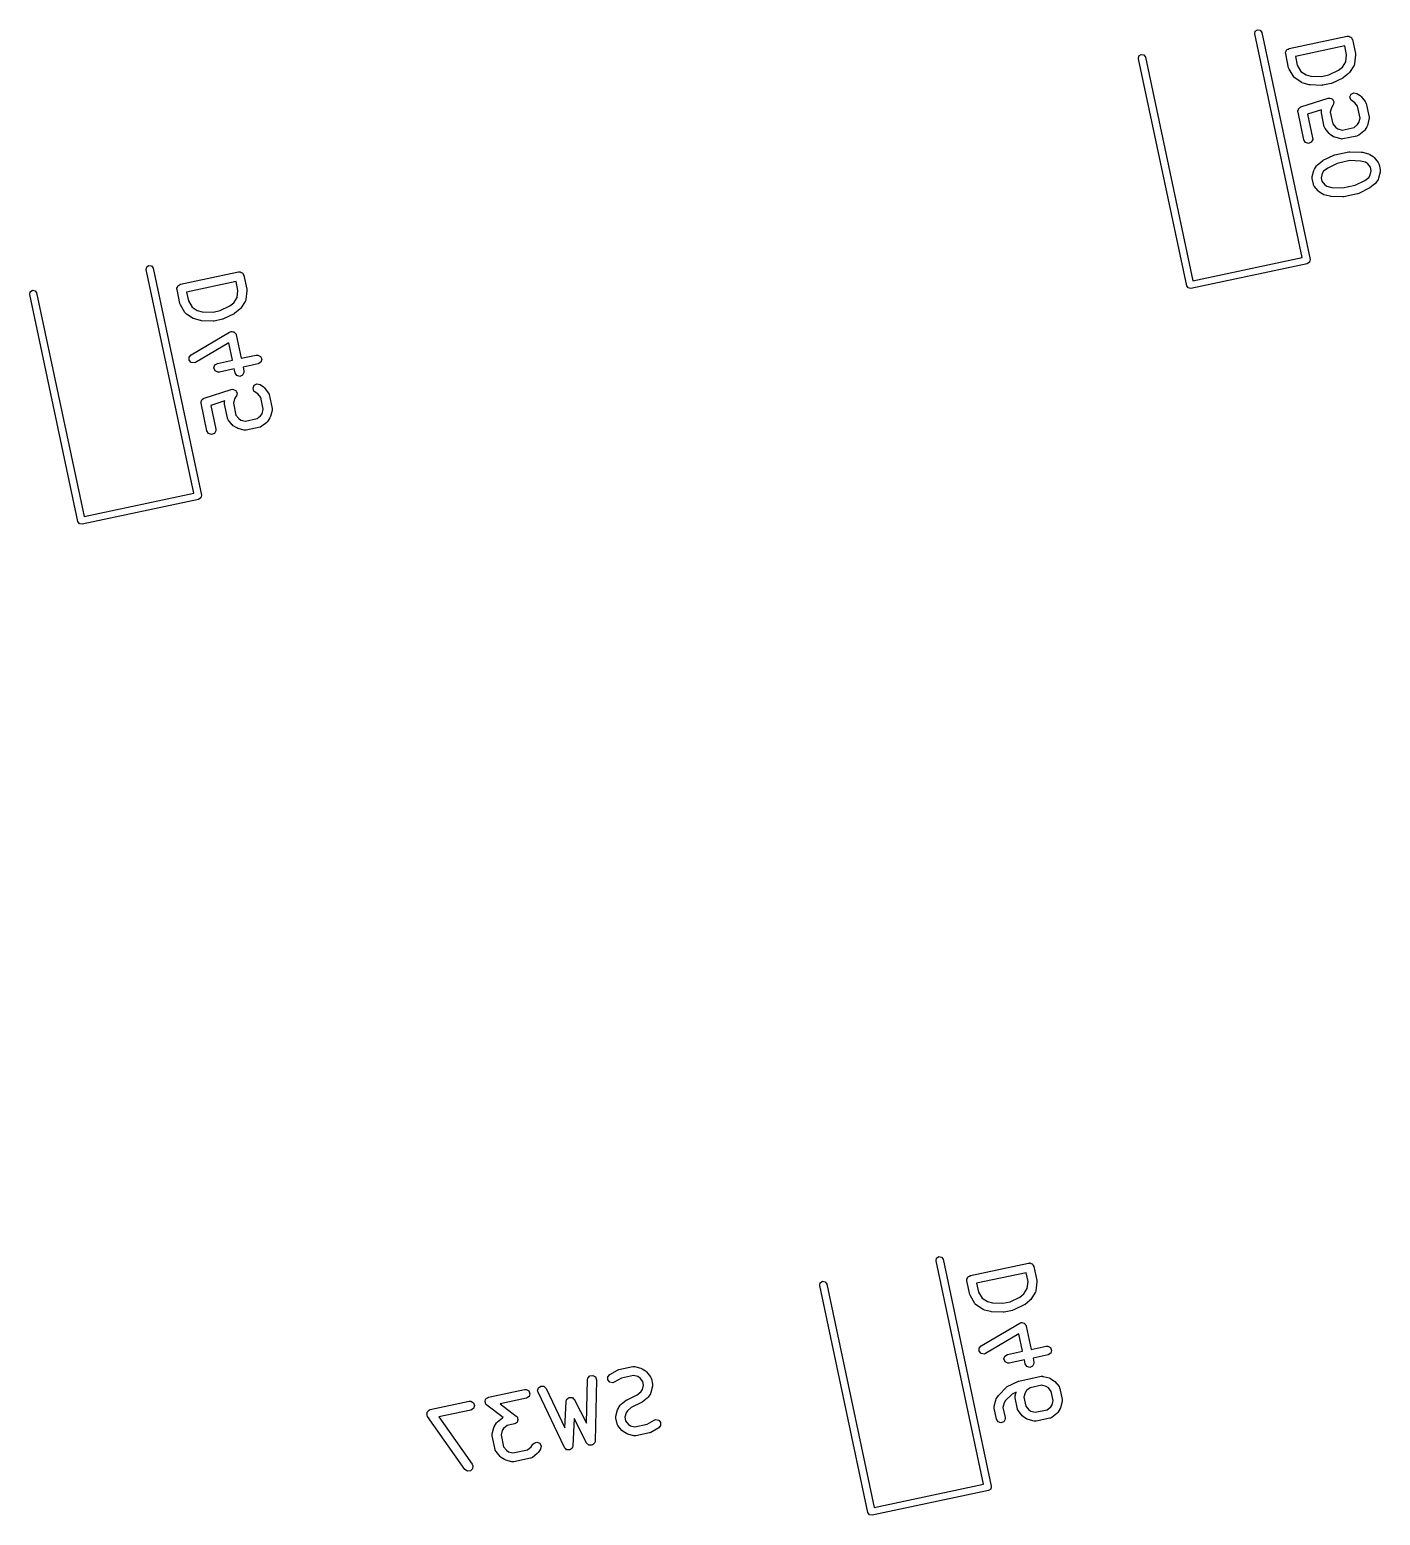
# Model space of a CAD drawing. Extents: x 0.6 to 14.8, y -4.9 to -0.7.
# Drawn here: x 10.201 to 11.095, y -4.541 to -3.558 of the extents above; entities that cross this region are included whole.
import ezdxf

# ---------------------------------------------------------------- set-up
doc = ezdxf.new("R2010")
doc.units = 0
doc.header["$MEASUREMENT"] = 0
doc.layers.add('BLACK', color=7, linetype='CONTINUOUS')

msp = doc.modelspace()

# ---------------------------------------------------------------- linework, layer by layer
at = {"layer": 'BLACK', "linetype": 'CONTINUOUS'}
for p, q in [((11.0122, -3.56115), (11.0125, -3.55937)), ((11.0436, -3.70903), (11.0122, -3.56115)), ((11.0125, -3.55937), (11.014, -3.55835)), ((11.014, -3.55835), (11.0158, -3.55868)), ((11.0158, -3.55868), (11.0168, -3.56017)), ((11.0168, -3.56017), (11.0487, -3.71035)), ((11.0348, -3.57084), (11.0733, -3.56266)), ((11.0733, -3.56266), (11.0737, -3.56265)), ((11.0737, -3.56265), (11.0739, -3.5626)), ((11.0739, -3.5626), (11.074, -3.56264)), ((11.074, -3.56264), (11.0744, -3.56262)), ((11.0744, -3.56262), (11.0751, -3.56298)), ((11.0751, -3.56298), (11.0758, -3.56322)), ((11.0758, -3.56322), (11.0759, -3.56345)), ((11.0759, -3.56345), (11.0762, -3.56357)), ((11.0762, -3.56357), (11.0764, -3.56428)), ((11.0764, -3.56428), (11.0769, -3.56493)), ((11.0769, -3.56493), (11.0788, -3.5741)), ((10.9351, -3.57752), (10.9355, -3.57574)), ((10.9355, -3.57574), (10.937, -3.57472)), ((10.937, -3.57472), (10.9387, -3.57505)), ((10.9387, -3.57505), (10.9398, -3.57654)), ((10.9398, -3.57654), (10.9712, -3.72441)), ((11.0325, -3.57332), (11.0329, -3.57265)), ((11.0325, -3.57371), (11.0325, -3.57332)), ((11.0325, -3.57384), (11.0325, -3.57371)), ((11.0326, -3.57396), (11.0325, -3.57384)), ((11.0326, -3.57435), (11.0326, -3.57396)), ((11.0345, -3.58352), (11.0326, -3.57435)), ((11.0329, -3.57265), (11.0331, -3.57192)), ((11.0331, -3.57192), (11.0334, -3.57177)), ((11.0334, -3.57177), (11.0335, -3.57154)), ((11.0335, -3.57154), (11.0342, -3.57125)), ((11.0342, -3.57125), (11.0348, -3.57084)), ((11.0717, -3.56905), (11.039, -3.57601)), ((11.039, -3.57601), (11.0402, -3.58182)), ((11.0729, -3.57486), (11.0717, -3.56905)), ((11.0724, -3.57958), (11.0729, -3.57486)), ((11.0788, -3.57505), (11.0782, -3.58094)), ((11.0788, -3.5741), (11.0788, -3.57498)), ((11.0788, -3.57498), (11.0788, -3.57505)), ((10.9671, -3.72771), (10.9351, -3.57752)), ((11.0345, -3.58357), (11.0345, -3.58352)), ((11.0349, -3.5844), (11.0345, -3.58357)), ((11.0379, -3.58951), (11.0349, -3.5844)), ((11.0402, -3.58182), (11.0426, -3.58592)), ((11.0426, -3.58592), (11.0461, -3.58816)), ((11.0612, -3.58825), (11.0675, -3.58516)), ((11.0675, -3.58516), (11.0701, -3.58305)), ((11.0701, -3.58305), (11.0724, -3.57958)), ((11.0748, -3.58666), (11.0742, -3.58731)), ((11.0777, -3.58222), (11.0748, -3.58666)), ((11.0778, -3.58204), (11.0777, -3.58222)), ((11.0779, -3.58192), (11.0778, -3.58204)), ((11.0782, -3.58094), (11.0779, -3.58192)), ((11.038, -3.58962), (11.0379, -3.58951)), ((11.038, -3.58979), (11.038, -3.58962)), ((11.0388, -3.59049), (11.038, -3.58979)), ((11.0432, -3.59338), (11.0388, -3.59049)), ((11.0433, -3.59339), (11.0432, -3.59338)), ((11.0441, -3.59376), (11.0433, -3.59339)), ((11.0482, -3.59481), (11.0441, -3.59376)), ((11.0461, -3.58816), (11.0493, -3.58902)), ((11.0483, -3.5948), (11.0482, -3.59481)), ((11.0488, -3.59491), (11.0483, -3.5948)), ((11.0565, -3.59518), (11.0488, -3.59491)), ((11.0493, -3.58902), (11.0564, -3.58927)), ((11.0564, -3.58927), (11.0612, -3.58825)), ((11.0567, -3.59514), (11.0565, -3.59518)), ((11.0572, -3.59512), (11.0567, -3.59514)), ((11.0628, -3.59395), (11.0572, -3.59512)), ((11.0629, -3.59388), (11.0628, -3.59395)), ((11.0634, -3.59371), (11.0629, -3.59388)), ((11.0704, -3.59032), (11.0634, -3.59371)), ((11.0705, -3.59022), (11.0704, -3.59032)), ((11.0709, -3.58998), (11.0705, -3.59022)), ((11.0742, -3.58736), (11.0709, -3.58998)), ((11.0742, -3.58731), (11.0742, -3.58736)), ((11.0427, -3.60943), (11.0607, -3.6037)), ((11.0607, -3.6037), (11.0617, -3.60356)), ((11.0617, -3.60356), (11.0617, -3.60357)), ((11.0617, -3.60357), (11.0617, -3.60356)), ((11.0617, -3.60356), (11.0627, -3.60395)), ((11.0627, -3.60395), (11.0636, -3.60433)), ((11.0636, -3.60433), (11.0636, -3.60434)), ((11.0636, -3.60434), (11.0636, -3.60435)), ((11.0636, -3.60435), (11.0641, -3.60524)), ((11.0641, -3.60524), (11.0645, -3.60612)), ((11.0645, -3.60615), (11.0643, -3.60712)), ((11.0645, -3.60612), (11.0645, -3.60613)), ((11.0645, -3.60613), (11.0645, -3.60615)), ((11.0751, -3.60285), (11.0759, -3.60099)), ((11.0757, -3.60478), (11.0751, -3.60285)), ((11.0765, -3.60548), (11.0757, -3.60478)), ((11.0759, -3.60099), (11.0777, -3.60007)), ((11.0783, -3.60666), (11.0765, -3.60548)), ((11.0777, -3.60007), (11.0797, -3.60053)), ((11.0802, -3.60902), (11.0783, -3.60666)), ((11.0797, -3.60053), (11.0819, -3.60197)), ((11.0819, -3.60197), (11.0826, -3.60257)), ((11.0826, -3.60257), (11.0826, -3.60261)), ((11.0826, -3.60261), (11.0852, -3.60588)), ((11.0852, -3.60588), (11.0857, -3.60678)), ((11.0407, -3.61183), (11.041, -3.61128)), ((11.0407, -3.61252), (11.0407, -3.61183)), ((11.0407, -3.61264), (11.0407, -3.61252)), ((11.0407, -3.6127), (11.0407, -3.61264)), ((11.0408, -3.61286), (11.0407, -3.6127)), ((11.0446, -3.63119), (11.0408, -3.61286)), ((11.041, -3.61128), (11.0411, -3.61067)), ((11.0411, -3.61067), (11.0415, -3.61041)), ((11.0415, -3.61041), (11.0417, -3.61005)), ((11.0417, -3.61005), (11.0422, -3.60981)), ((11.0422, -3.60981), (11.0427, -3.60943)), ((11.0564, -3.61126), (11.0471, -3.61424)), ((11.0471, -3.61424), (11.0504, -3.62997)), ((11.0562, -3.61205), (11.0564, -3.61126)), ((11.0562, -3.61223), (11.0562, -3.61205)), ((11.0562, -3.61238), (11.0562, -3.61223)), ((11.0562, -3.61341), (11.0562, -3.61238)), ((11.0581, -3.62258), (11.0562, -3.61341)), ((11.0629, -3.60994), (11.0621, -3.61286)), ((11.0621, -3.61286), (11.0638, -3.62067)), ((11.0641, -3.60812), (11.0629, -3.60994)), ((11.0643, -3.60712), (11.0641, -3.60809)), ((11.0641, -3.60809), (11.0641, -3.6081)), ((11.0641, -3.6081), (11.0641, -3.60812)), ((11.0818, -3.61683), (11.0802, -3.60902)), ((11.0857, -3.60678), (11.0857, -3.60696)), ((11.0857, -3.60696), (11.0858, -3.60711)), ((11.0858, -3.60711), (11.0878, -3.61628)), ((11.0878, -3.61628), (11.0878, -3.6173)), ((11.0582, -3.62272), (11.0581, -3.62258)), ((11.0582, -3.6229), (11.0582, -3.62272)), ((11.0587, -3.6238), (11.0582, -3.6229)), ((11.0613, -3.62708), (11.0587, -3.6238)), ((11.0638, -3.62067), (11.0657, -3.62302)), ((11.0657, -3.62302), (11.0671, -3.62395)), ((11.0671, -3.62395), (11.07, -3.6247)), ((11.07, -3.6247), (11.0778, -3.62305)), ((11.0778, -3.62305), (11.0802, -3.62116)), ((11.0802, -3.62116), (11.0811, -3.61975)), ((11.0842, -3.62548), (11.0809, -3.6281)), ((11.0811, -3.61975), (11.0818, -3.61683)), ((11.0843, -3.62543), (11.0842, -3.62548)), ((11.0849, -3.62478), (11.0843, -3.62543)), ((11.0863, -3.62256), (11.0849, -3.62478)), ((11.0867, -3.62169), (11.0863, -3.6225)), ((11.0863, -3.6225), (11.0863, -3.62256)), ((11.0877, -3.61764), (11.0867, -3.62169)), ((11.0878, -3.6173), (11.0877, -3.61746)), ((11.0877, -3.61746), (11.0877, -3.61764)), ((11.0457, -3.63291), (11.0446, -3.63119)), ((11.0476, -3.63353), (11.0457, -3.63291)), ((11.0495, -3.63278), (11.0476, -3.63353)), ((11.0505, -3.63099), (11.0495, -3.63278)), ((11.0504, -3.62997), (11.0505, -3.63099)), ((11.0614, -3.62711), (11.0613, -3.62708)), ((11.062, -3.62772), (11.0614, -3.62711)), ((11.0643, -3.62916), (11.062, -3.62772)), ((11.0643, -3.62917), (11.0643, -3.62916)), ((11.0651, -3.62954), (11.0643, -3.62917)), ((11.0692, -3.6306), (11.0651, -3.62954)), ((11.0694, -3.63058), (11.0692, -3.6306)), ((11.0695, -3.63066), (11.0694, -3.63058)), ((11.0705, -3.63063), (11.0695, -3.63066)), ((11.0797, -3.62868), (11.0705, -3.63063)), ((11.0799, -3.62858), (11.0797, -3.62868)), ((11.08, -3.62859), (11.0799, -3.62858)), ((11.0809, -3.6281), (11.08, -3.62859)), ((11.0537, -3.64766), (11.0569, -3.64505)), ((11.0569, -3.64505), (11.0574, -3.64481)), ((11.0574, -3.64481), (11.0575, -3.64471)), ((11.0575, -3.64471), (11.0644, -3.64131)), ((11.0644, -3.64131), (11.065, -3.64115)), ((11.065, -3.64115), (11.0651, -3.64108)), ((11.0651, -3.64108), (11.0743, -3.63913)), ((11.0751, -3.64498), (11.0667, -3.64678)), ((11.0743, -3.63913), (11.0749, -3.63911)), ((11.0749, -3.63911), (11.075, -3.63907)), ((11.075, -3.63907), (11.0827, -3.63934)), ((11.0822, -3.64523), (11.0751, -3.64498)), ((11.0855, -3.64608), (11.0822, -3.64523)), ((11.0827, -3.63934), (11.0832, -3.63945)), ((11.0832, -3.63945), (11.0834, -3.63943)), ((11.0834, -3.63943), (11.0874, -3.64049)), ((11.0874, -3.64049), (11.0882, -3.64086)), ((11.0882, -3.64086), (11.0883, -3.64087)), ((11.0883, -3.64087), (11.0905, -3.64231)), ((11.0905, -3.64231), (11.0911, -3.64292)), ((11.0911, -3.64292), (11.0912, -3.64295)), ((11.0912, -3.64295), (11.0938, -3.64623)), ((11.0501, -3.65551), (11.0512, -3.65145)), ((11.0502, -3.65569), (11.0501, -3.65551)), ((11.0501, -3.65584), (11.0502, -3.65569)), ((11.0512, -3.65145), (11.0516, -3.65065)), ((11.0516, -3.65059), (11.053, -3.64836)), ((11.0516, -3.65065), (11.0516, -3.65059)), ((11.053, -3.64836), (11.0536, -3.64772)), ((11.0536, -3.64772), (11.0537, -3.64766)), ((11.0568, -3.6534), (11.056, -3.65632)), ((11.0577, -3.65198), (11.0568, -3.6534)), ((11.0604, -3.64987), (11.0577, -3.65198)), ((11.0667, -3.64678), (11.0604, -3.64987)), ((11.0869, -3.64701), (11.0855, -3.64608)), ((11.0888, -3.64936), (11.0869, -3.64701)), ((11.0876, -3.65601), (11.0885, -3.65459)), ((11.0885, -3.65459), (11.0892, -3.65167)), ((11.0892, -3.65167), (11.0888, -3.64936)), ((11.0938, -3.64623), (11.0943, -3.64713)), ((11.0951, -3.65248), (11.0941, -3.65654)), ((11.0943, -3.64713), (11.0943, -3.6473)), ((11.0943, -3.6473), (11.0944, -3.64745)), ((11.0944, -3.64745), (11.0952, -3.65112)), ((11.0952, -3.65215), (11.0951, -3.6523)), ((11.0951, -3.6523), (11.0951, -3.65248)), ((11.0952, -3.65112), (11.0952, -3.65215)), ((11.0501, -3.65687), (11.0501, -3.65584)), ((11.0509, -3.66054), (11.0501, -3.65687)), ((11.051, -3.66069), (11.0509, -3.66054)), ((11.051, -3.66086), (11.051, -3.66069)), ((11.0515, -3.66176), (11.051, -3.66086)), ((11.0541, -3.66504), (11.0515, -3.66176)), ((11.0541, -3.66507), (11.0541, -3.66504)), ((11.0548, -3.66568), (11.0541, -3.66507)), ((11.056, -3.65632), (11.0565, -3.65863)), ((11.0565, -3.65863), (11.0584, -3.66098)), ((11.0584, -3.66098), (11.0598, -3.66191)), ((11.0598, -3.66191), (11.0631, -3.66276)), ((11.0631, -3.66276), (11.0701, -3.66301)), ((11.0701, -3.66301), (11.0786, -3.66121)), ((11.0786, -3.66121), (11.0849, -3.65812)), ((11.0878, -3.66328), (11.0809, -3.66668)), ((11.0849, -3.65812), (11.0876, -3.65601)), ((11.0879, -3.66318), (11.0878, -3.66328)), ((11.0883, -3.66294), (11.0879, -3.66318)), ((11.0916, -3.66033), (11.0883, -3.66294)), ((11.0917, -3.66027), (11.0916, -3.66033)), ((11.0923, -3.65963), (11.0917, -3.66027)), ((11.0937, -3.6574), (11.0923, -3.65963)), ((11.0941, -3.65654), (11.0937, -3.65734)), ((11.0937, -3.65734), (11.0937, -3.6574)), ((11.057, -3.66712), (11.0548, -3.66568)), ((11.0571, -3.66713), (11.057, -3.66712)), ((11.0579, -3.6675), (11.0571, -3.66713)), ((11.0619, -3.66856), (11.0579, -3.6675)), ((11.0621, -3.66854), (11.0619, -3.66856)), ((11.0626, -3.66865), (11.0621, -3.66854)), ((11.0703, -3.66892), (11.0626, -3.66865)), ((11.0704, -3.66888), (11.0703, -3.66892)), ((11.071, -3.66886), (11.0704, -3.66888)), ((11.0802, -3.66691), (11.071, -3.66886)), ((11.0803, -3.66684), (11.0802, -3.66691)), ((11.0809, -3.66668), (11.0803, -3.66684)), ((10.2789, -3.7153), (10.2804, -3.71428)), ((10.2804, -3.71428), (10.2821, -3.71461)), ((10.2821, -3.71461), (10.2832, -3.7161)), ((11.0469, -3.71316), (10.9699, -3.72953)), ((10.9712, -3.72441), (11.0436, -3.70903)), ((11.0484, -3.71213), (11.0469, -3.71316)), ((11.0487, -3.71035), (11.0484, -3.71213)), ((10.2785, -3.71708), (10.2789, -3.7153)), ((10.31, -3.86496), (10.2785, -3.71708)), ((10.2832, -3.7161), (10.3151, -3.86629)), ((10.3012, -3.72678), (10.3397, -3.71859)), ((10.3397, -3.71859), (10.3401, -3.71858)), ((10.3401, -3.71858), (10.3402, -3.71853)), ((10.3402, -3.71853), (10.3404, -3.71857)), ((10.3404, -3.71857), (10.3408, -3.71856)), ((10.3408, -3.71856), (10.3414, -3.71892)), ((10.3414, -3.71892), (10.3422, -3.71915)), ((10.3422, -3.71915), (10.3423, -3.71938)), ((10.3423, -3.71938), (10.3425, -3.71951)), ((10.3425, -3.71951), (10.3428, -3.72022)), ((10.3428, -3.72022), (10.3432, -3.72087)), ((10.3432, -3.72087), (10.3452, -3.73004)), ((10.2015, -3.73345), (10.2019, -3.73168)), ((10.2334, -3.88364), (10.2015, -3.73345)), ((10.2019, -3.73168), (10.2033, -3.73065)), ((10.2033, -3.73065), (10.2051, -3.73098)), ((10.2051, -3.73098), (10.2061, -3.73247)), ((10.2061, -3.73247), (10.2376, -3.88035)), ((10.2989, -3.72926), (10.2993, -3.72858)), ((10.2989, -3.72965), (10.2989, -3.72926)), ((10.2989, -3.72977), (10.2989, -3.72965)), ((10.2989, -3.72989), (10.2989, -3.72977)), ((10.299, -3.73028), (10.2989, -3.72989)), ((10.3009, -3.73945), (10.299, -3.73028)), ((10.2993, -3.72858), (10.2995, -3.72785)), ((10.2995, -3.72785), (10.2997, -3.72771)), ((10.2997, -3.72771), (10.2999, -3.72747)), ((10.2999, -3.72747), (10.3006, -3.72719)), ((10.3006, -3.72719), (10.3012, -3.72678)), ((10.3381, -3.72498), (10.3053, -3.73194)), ((10.3053, -3.73194), (10.3066, -3.73775)), ((10.3393, -3.7308), (10.3381, -3.72498)), ((10.3388, -3.73552), (10.3393, -3.7308)), ((10.3452, -3.73098), (10.3446, -3.73687)), ((10.3452, -3.73004), (10.3452, -3.73092)), ((10.3452, -3.73092), (10.3452, -3.73098)), ((10.9681, -3.7292), (10.9671, -3.72771)), ((10.9671, -3.72771), (10.9671, -3.72771)), ((10.9699, -3.72953), (10.9681, -3.7292)), ((10.3009, -3.7395), (10.3009, -3.73945)), ((10.3012, -3.74033), (10.3009, -3.7395)), ((10.3042, -3.74544), (10.3012, -3.74033)), ((10.3066, -3.73775), (10.309, -3.74185)), ((10.309, -3.74185), (10.3124, -3.7441)), ((10.3124, -3.7441), (10.3157, -3.74495)), ((10.3228, -3.7452), (10.3276, -3.74418)), ((10.3276, -3.74418), (10.3339, -3.74109)), ((10.3339, -3.74109), (10.3365, -3.73898)), ((10.3365, -3.73898), (10.3388, -3.73552)), ((10.3406, -3.7433), (10.3373, -3.74591)), ((10.3412, -3.7426), (10.3406, -3.74324)), ((10.3406, -3.74324), (10.3406, -3.7433)), ((10.3441, -3.73815), (10.3412, -3.7426)), ((10.3442, -3.73798), (10.3441, -3.73815)), ((10.3443, -3.73786), (10.3442, -3.73798)), ((10.3446, -3.73687), (10.3443, -3.73786)), ((10.3044, -3.74556), (10.3042, -3.74544)), ((10.3044, -3.74572), (10.3044, -3.74556)), ((10.3052, -3.74642), (10.3044, -3.74572)), ((10.3096, -3.74931), (10.3052, -3.74642)), ((10.3097, -3.74933), (10.3096, -3.74931)), ((10.3105, -3.74969), (10.3097, -3.74933)), ((10.3146, -3.75075), (10.3105, -3.74969)), ((10.3147, -3.75073), (10.3146, -3.75075)), ((10.3152, -3.75084), (10.3147, -3.75073)), ((10.3229, -3.75112), (10.3152, -3.75084)), ((10.3157, -3.74495), (10.3228, -3.7452)), ((10.323, -3.75107), (10.3229, -3.75112)), ((10.3236, -3.75105), (10.323, -3.75107)), ((10.3291, -3.74988), (10.3236, -3.75105)), ((10.3293, -3.74981), (10.3291, -3.74988)), ((10.3298, -3.74965), (10.3293, -3.74981)), ((10.3368, -3.74626), (10.3298, -3.74965)), ((10.3369, -3.74615), (10.3368, -3.74626)), ((10.3373, -3.74591), (10.3369, -3.74615)), ((10.3083, -3.77336), (10.3338, -3.75834)), ((10.3338, -3.75834), (10.3348, -3.75798)), ((10.3348, -3.75798), (10.335, -3.75802)), ((10.335, -3.75802), (10.3352, -3.75793)), ((10.3352, -3.75793), (10.336, -3.75818)), ((10.336, -3.75818), (10.3368, -3.75832)), ((10.3368, -3.75832), (10.3369, -3.75849)), ((10.3369, -3.75849), (10.3371, -3.75856)), ((10.3371, -3.75856), (10.3376, -3.75924)), ((10.3376, -3.75924), (10.3381, -3.75985)), ((10.3381, -3.75985), (10.3381, -3.76008)), ((10.3381, -3.76008), (10.3382, -3.76027)), ((10.3382, -3.76027), (10.3415, -3.77572)), ((10.307, -3.77491), (10.3083, -3.77336)), ((10.3333, -3.76551), (10.3112, -3.77845)), ((10.3357, -3.77695), (10.3333, -3.76551)), ((10.3415, -3.77572), (10.3514, -3.77361)), ((10.3514, -3.77361), (10.3525, -3.77357)), ((10.3525, -3.77357), (10.3542, -3.77452)), ((10.307, -3.77693), (10.307, -3.77491)), ((10.3083, -3.77847), (10.307, -3.77693)), ((10.3103, -3.77881), (10.3083, -3.77847)), ((10.3112, -3.77845), (10.3103, -3.77881)), ((10.3234, -3.78206), (10.324, -3.78013)), ((10.3242, -3.78393), (10.3234, -3.78206)), ((10.324, -3.78013), (10.3258, -3.77906)), ((10.3258, -3.77906), (10.3357, -3.77695)), ((10.3369, -3.78273), (10.327, -3.78484)), ((10.3375, -3.78534), (10.3369, -3.78273)), ((10.3527, -3.77938), (10.3427, -3.7815)), ((10.3427, -3.7815), (10.3433, -3.78411)), ((10.3544, -3.77831), (10.3527, -3.77938)), ((10.3542, -3.77452), (10.355, -3.77639)), ((10.355, -3.77639), (10.3544, -3.77831)), ((10.326, -3.78488), (10.3242, -3.78393)), ((10.327, -3.78484), (10.326, -3.78488)), ((10.3386, -3.78705), (10.3375, -3.78534)), ((10.3405, -3.78768), (10.3386, -3.78705)), ((10.3424, -3.78692), (10.3405, -3.78768)), ((10.3433, -3.78514), (10.3424, -3.78692)), ((10.3433, -3.78411), (10.3433, -3.78514)), ((10.3501, -3.7936), (10.3519, -3.79268)), ((10.3519, -3.79268), (10.3539, -3.79314)), ((10.3539, -3.79314), (10.3561, -3.79458)), ((10.3153, -3.80328), (10.3157, -3.80302)), ((10.3157, -3.80302), (10.3158, -3.80266)), ((10.3158, -3.80266), (10.3164, -3.80242)), ((10.3164, -3.80242), (10.3169, -3.80204)), ((10.3169, -3.80204), (10.3349, -3.79631)), ((10.3349, -3.79631), (10.3359, -3.79617)), ((10.3359, -3.79617), (10.3359, -3.79618)), ((10.3359, -3.79618), (10.3359, -3.79617)), ((10.3359, -3.79617), (10.3368, -3.79656)), ((10.3371, -3.80255), (10.3363, -3.80547)), ((10.3368, -3.79656), (10.3378, -3.79694)), ((10.3382, -3.80073), (10.3371, -3.80255)), ((10.3378, -3.79694), (10.3378, -3.79695)), ((10.3378, -3.79695), (10.3378, -3.79696)), ((10.3378, -3.79696), (10.3382, -3.79785)), ((10.3382, -3.79785), (10.3387, -3.79872)), ((10.3383, -3.80071), (10.3382, -3.80073)), ((10.3385, -3.79973), (10.3383, -3.8007)), ((10.3383, -3.8007), (10.3383, -3.80071)), ((10.3387, -3.79876), (10.3385, -3.79973)), ((10.3387, -3.79872), (10.3387, -3.79874)), ((10.3387, -3.79874), (10.3387, -3.79876)), ((10.3493, -3.79546), (10.3501, -3.7936)), ((10.3499, -3.79739), (10.3493, -3.79546)), ((10.3507, -3.79809), (10.3499, -3.79739)), ((10.3525, -3.79927), (10.3507, -3.79809)), ((10.3544, -3.80163), (10.3525, -3.79927)), ((10.356, -3.80944), (10.3544, -3.80163)), ((10.3561, -3.79458), (10.3568, -3.79518)), ((10.3568, -3.79518), (10.3568, -3.79522)), ((10.3568, -3.79522), (10.3594, -3.79849)), ((10.3594, -3.79849), (10.3599, -3.79939)), ((10.3599, -3.79939), (10.3599, -3.79957)), ((10.3599, -3.79957), (10.36, -3.79972)), ((10.36, -3.79972), (10.362, -3.80889)), ((10.3149, -3.80444), (10.3152, -3.80389)), ((10.3149, -3.80513), (10.3149, -3.80444)), ((10.3149, -3.80525), (10.3149, -3.80513)), ((10.3149, -3.80531), (10.3149, -3.80525)), ((10.3149, -3.80547), (10.3149, -3.80531)), ((10.3188, -3.8238), (10.3149, -3.80547)), ((10.3152, -3.80389), (10.3153, -3.80328)), ((10.3306, -3.80387), (10.3213, -3.80685)), ((10.3213, -3.80685), (10.3246, -3.82258)), ((10.3303, -3.80499), (10.3304, -3.80484)), ((10.3304, -3.80602), (10.3303, -3.80499)), ((10.3304, -3.80466), (10.3306, -3.80387)), ((10.3304, -3.80484), (10.3304, -3.80466)), ((10.3323, -3.81518), (10.3304, -3.80602)), ((10.3363, -3.80547), (10.338, -3.81328)), ((10.3543, -3.81377), (10.3553, -3.81235)), ((10.3553, -3.81235), (10.356, -3.80944)), ((10.3619, -3.81025), (10.3609, -3.8143)), ((10.362, -3.80991), (10.3619, -3.81007)), ((10.3619, -3.81007), (10.3619, -3.81025)), ((10.362, -3.80889), (10.362, -3.80991)), ((10.3246, -3.82258), (10.3246, -3.8236)), ((10.3324, -3.81533), (10.3323, -3.81518)), ((10.3324, -3.81551), (10.3324, -3.81533)), ((10.3329, -3.81641), (10.3324, -3.81551)), ((10.3355, -3.81969), (10.3329, -3.81641)), ((10.3356, -3.81972), (10.3355, -3.81969)), ((10.3362, -3.82033), (10.3356, -3.81972)), ((10.3385, -3.82177), (10.3362, -3.82033)), ((10.338, -3.81328), (10.3398, -3.81563)), ((10.3385, -3.82178), (10.3385, -3.82177)), ((10.3393, -3.82215), (10.3385, -3.82178)), ((10.3434, -3.8232), (10.3393, -3.82215)), ((10.3398, -3.81563), (10.3413, -3.81656)), ((10.3413, -3.81656), (10.3442, -3.81731)), ((10.3442, -3.81731), (10.352, -3.81565)), ((10.3539, -3.82129), (10.3447, -3.82324)), ((10.352, -3.81565), (10.3543, -3.81377)), ((10.354, -3.82119), (10.3539, -3.82129)), ((10.3542, -3.8212), (10.354, -3.82119)), ((10.3551, -3.82071), (10.3542, -3.8212)), ((10.3584, -3.81809), (10.3551, -3.82071)), ((10.359, -3.81739), (10.3584, -3.81804)), ((10.3584, -3.81804), (10.3584, -3.81809)), ((10.3605, -3.81517), (10.359, -3.81739)), ((10.3609, -3.8143), (10.3605, -3.81511)), ((10.3605, -3.81511), (10.3605, -3.81517)), ((10.3199, -3.82552), (10.3188, -3.8238)), ((10.3218, -3.82614), (10.3199, -3.82552)), ((10.3237, -3.82538), (10.3218, -3.82614)), ((10.3246, -3.8236), (10.3237, -3.82538)), ((10.3436, -3.82319), (10.3434, -3.8232)), ((10.3437, -3.82327), (10.3436, -3.82319)), ((10.3447, -3.82324), (10.3437, -3.82327)), ((10.3133, -3.86909), (10.2363, -3.88546)), ((10.2376, -3.88035), (10.31, -3.86496)), ((10.3148, -3.86807), (10.3133, -3.86909)), ((10.3151, -3.86629), (10.3148, -3.86807)), ((10.2345, -3.88513), (10.2334, -3.88364)), ((10.2334, -3.88364), (10.2334, -3.88364)), ((10.2363, -3.88546), (10.2345, -3.88513)), ((10.8013, -4.37272), (10.8016, -4.37095)), ((10.8327, -4.5206), (10.8013, -4.37272)), ((10.8016, -4.37095), (10.8031, -4.36992)), ((10.8031, -4.36992), (10.8049, -4.37025)), ((10.8049, -4.37025), (10.8059, -4.37174)), ((10.8059, -4.37174), (10.8378, -4.52193)), ((10.8226, -4.38312), (10.8233, -4.38283)), ((10.8233, -4.38283), (10.824, -4.38242)), ((10.824, -4.38242), (10.8625, -4.37424)), ((10.8608, -4.38063), (10.8281, -4.38758)), ((10.8621, -4.38644), (10.8608, -4.38063)), ((10.8625, -4.37424), (10.8629, -4.37422)), ((10.8629, -4.37422), (10.863, -4.37417)), ((10.863, -4.37417), (10.8631, -4.37421)), ((10.8631, -4.37421), (10.8635, -4.3742)), ((10.8635, -4.3742), (10.8642, -4.37456)), ((10.8642, -4.37456), (10.8649, -4.3748)), ((10.8649, -4.3748), (10.8651, -4.37502)), ((10.8651, -4.37502), (10.8653, -4.37515)), ((10.8653, -4.37515), (10.8656, -4.37586)), ((10.8656, -4.37586), (10.866, -4.37651)), ((10.866, -4.37651), (10.8679, -4.38568)), ((10.7243, -4.3891), (10.7246, -4.38732)), ((10.7562, -4.53928), (10.7243, -4.3891)), ((10.7246, -4.38732), (10.7261, -4.38629)), ((10.7261, -4.38629), (10.7279, -4.38662)), ((10.7279, -4.38662), (10.7289, -4.38811)), ((10.7289, -4.38811), (10.7603, -4.53599)), ((10.8216, -4.38541), (10.8217, -4.38529)), ((10.8217, -4.38553), (10.8216, -4.38541)), ((10.8217, -4.3849), (10.822, -4.38422)), ((10.8217, -4.38529), (10.8217, -4.3849)), ((10.8217, -4.38592), (10.8217, -4.38553)), ((10.8236, -4.39509), (10.8217, -4.38592)), ((10.822, -4.38422), (10.8223, -4.38349)), ((10.8223, -4.38349), (10.8225, -4.38335)), ((10.8225, -4.38335), (10.8226, -4.38312)), ((10.8281, -4.38758), (10.8293, -4.3934)), ((10.8593, -4.39462), (10.8615, -4.39116)), ((10.8615, -4.39116), (10.8621, -4.38644)), ((10.8673, -4.39252), (10.867, -4.3935)), ((10.868, -4.38662), (10.8673, -4.39252)), ((10.8679, -4.38568), (10.868, -4.38656)), ((10.868, -4.38656), (10.868, -4.38662)), ((10.8237, -4.39515), (10.8236, -4.39509)), ((10.824, -4.39597), (10.8237, -4.39515)), ((10.827, -4.40109), (10.824, -4.39597)), ((10.8271, -4.4012), (10.827, -4.40109)), ((10.8272, -4.40137), (10.8271, -4.4012)), ((10.8279, -4.40207), (10.8272, -4.40137)), ((10.8324, -4.40496), (10.8279, -4.40207)), ((10.8293, -4.3934), (10.8317, -4.39749)), ((10.8317, -4.39749), (10.8352, -4.39974)), ((10.8352, -4.39974), (10.8385, -4.40059)), ((10.8385, -4.40059), (10.8455, -4.40084)), ((10.8455, -4.40084), (10.8503, -4.39983)), ((10.8503, -4.39983), (10.8566, -4.39673)), ((10.8595, -4.4019), (10.8526, -4.40529)), ((10.8566, -4.39673), (10.8593, -4.39462)), ((10.8596, -4.4018), (10.8595, -4.4019)), ((10.8601, -4.40155), (10.8596, -4.4018)), ((10.8633, -4.39894), (10.8601, -4.40155)), ((10.8634, -4.39889), (10.8633, -4.39894)), ((10.864, -4.39824), (10.8634, -4.39889)), ((10.8669, -4.39379), (10.864, -4.39824)), ((10.867, -4.3935), (10.8669, -4.39362)), ((10.8669, -4.39362), (10.8669, -4.39379)), ((10.8324, -4.40497), (10.8324, -4.40496)), ((10.8332, -4.40534), (10.8324, -4.40497)), ((10.8373, -4.40639), (10.8332, -4.40534)), ((10.8374, -4.40638), (10.8373, -4.40639)), ((10.8379, -4.40648), (10.8374, -4.40638)), ((10.8457, -4.40676), (10.8379, -4.40648)), ((10.8458, -4.40672), (10.8457, -4.40676)), ((10.8464, -4.4067), (10.8458, -4.40672)), ((10.8519, -4.40553), (10.8464, -4.4067)), ((10.852, -4.40545), (10.8519, -4.40553)), ((10.8526, -4.40529), (10.852, -4.40545)), ((10.831, -4.429), (10.8566, -4.41398)), ((10.856, -4.42115), (10.834, -4.43409)), ((10.8584, -4.43259), (10.856, -4.42115)), ((10.8566, -4.41398), (10.8575, -4.41363)), ((10.8575, -4.41363), (10.8577, -4.41366)), ((10.8577, -4.41366), (10.8579, -4.41358)), ((10.8579, -4.41358), (10.8587, -4.41383)), ((10.8587, -4.41383), (10.8595, -4.41396)), ((10.8595, -4.41396), (10.8597, -4.41413)), ((10.8597, -4.41413), (10.8599, -4.4142)), ((10.8599, -4.4142), (10.8603, -4.41488)), ((10.8603, -4.41488), (10.8608, -4.4155)), ((10.8608, -4.4155), (10.8608, -4.41572)), ((10.8608, -4.41572), (10.8609, -4.41592)), ((10.8609, -4.41592), (10.8642, -4.43136)), ((10.8297, -4.43056), (10.831, -4.429)), ((10.8297, -4.43258), (10.8297, -4.43056)), ((10.8642, -4.43136), (10.8742, -4.42925)), ((10.8742, -4.42925), (10.8752, -4.42921)), ((10.8752, -4.42921), (10.877, -4.43016)), ((10.877, -4.43016), (10.8777, -4.43204)), ((10.8777, -4.43204), (10.8771, -4.43396)), ((10.831, -4.43411), (10.8297, -4.43258)), ((10.833, -4.43445), (10.831, -4.43411)), ((10.834, -4.43409), (10.833, -4.43445)), ((10.8462, -4.4377), (10.8468, -4.43578)), ((10.8469, -4.43957), (10.8462, -4.4377)), ((10.8468, -4.43578), (10.8485, -4.43471)), ((10.8487, -4.44052), (10.8469, -4.43957)), ((10.8485, -4.43471), (10.8584, -4.43259)), ((10.8497, -4.44048), (10.8487, -4.44052)), ((10.8597, -4.43837), (10.8497, -4.44048)), ((10.8602, -4.44098), (10.8597, -4.43837)), ((10.8613, -4.4427), (10.8602, -4.44098)), ((10.866, -4.44078), (10.8651, -4.44256)), ((10.8754, -4.43503), (10.8655, -4.43714)), ((10.8655, -4.43714), (10.866, -4.43975)), ((10.866, -4.43975), (10.866, -4.44078)), ((10.8771, -4.43396), (10.8754, -4.43503)), ((10.5699, -4.48013), (10.5706, -4.45137)), ((10.5706, -4.45137), (10.5708, -4.45037)), ((10.5708, -4.45037), (10.5722, -4.44885)), ((10.5722, -4.44885), (10.5742, -4.44855)), ((10.5742, -4.44855), (10.5759, -4.4496)), ((10.5765, -4.45152), (10.5756, -4.49198)), ((10.5759, -4.4496), (10.5765, -4.45152)), ((10.584, -4.44956), (10.5853, -4.448)), ((10.5841, -4.45158), (10.584, -4.44956)), ((10.5854, -4.45312), (10.5841, -4.45158)), ((10.5853, -4.448), (10.5904, -4.445)), ((10.593, -4.45034), (10.5883, -4.4531)), ((10.5904, -4.445), (10.5913, -4.44469)), ((10.5913, -4.44466), (10.6005, -4.44271)), ((10.5913, -4.44469), (10.5913, -4.44466)), ((10.601, -4.44863), (10.593, -4.45034)), ((10.6005, -4.44271), (10.6015, -4.44267)), ((10.6039, -4.44939), (10.601, -4.44863)), ((10.6015, -4.44267), (10.6017, -4.44276)), ((10.6017, -4.44276), (10.6018, -4.44274)), ((10.6018, -4.44274), (10.6059, -4.44379)), ((10.6054, -4.45031), (10.6039, -4.44939)), ((10.6072, -4.45267), (10.6054, -4.45031)), ((10.6059, -4.44379), (10.6067, -4.44416)), ((10.6067, -4.44416), (10.6068, -4.44418)), ((10.6068, -4.44418), (10.609, -4.44562)), ((10.609, -4.44562), (10.6096, -4.44622)), ((10.6096, -4.44622), (10.6097, -4.44626)), ((10.6097, -4.44626), (10.6123, -4.44953)), ((10.6123, -4.44953), (10.6128, -4.45043)), ((10.6128, -4.45043), (10.6128, -4.45061)), ((10.6128, -4.45061), (10.6129, -4.45076)), ((10.6129, -4.45076), (10.6137, -4.45443)), ((10.8561, -4.45227), (10.8707, -4.44915)), ((10.8632, -4.44332), (10.8613, -4.4427)), ((10.8651, -4.44256), (10.8632, -4.44332)), ((10.8707, -4.44915), (10.8718, -4.44911)), ((10.8718, -4.44911), (10.8719, -4.44919)), ((10.8719, -4.44919), (10.8721, -4.44918)), ((10.8721, -4.44918), (10.8761, -4.45023)), ((10.8761, -4.45023), (10.877, -4.4506)), ((10.877, -4.4506), (10.877, -4.45061)), ((10.877, -4.45061), (10.8792, -4.45206)), ((10.5051, -4.46298), (10.529, -4.45791)), ((10.529, -4.45791), (10.53, -4.45788)), ((10.53, -4.45788), (10.5318, -4.45882)), ((10.5318, -4.45882), (10.5325, -4.4607)), ((10.5325, -4.4607), (10.5319, -4.46262)), ((10.5376, -4.45874), (10.5382, -4.45678)), ((10.5379, -4.45973), (10.5376, -4.45874)), ((10.5553, -4.49629), (10.5379, -4.45973)), ((10.5382, -4.45678), (10.5398, -4.45561)), ((10.5398, -4.45561), (10.5418, -4.45578)), ((10.5418, -4.45578), (10.5433, -4.4572)), ((10.5433, -4.4572), (10.5556, -4.48318)), ((10.5874, -4.45345), (10.5854, -4.45312)), ((10.5883, -4.4531), (10.5874, -4.45345)), ((10.5968, -4.46468), (10.6034, -4.46143)), ((10.6034, -4.46143), (10.6061, -4.45931)), ((10.6061, -4.45931), (10.607, -4.45789)), ((10.607, -4.45789), (10.6077, -4.45497)), ((10.6077, -4.45497), (10.6072, -4.45267)), ((10.6122, -4.46071), (10.6108, -4.46293)), ((10.6126, -4.45984), (10.6122, -4.46064)), ((10.6122, -4.46064), (10.6122, -4.46071)), ((10.6136, -4.45578), (10.6126, -4.45984)), ((10.6137, -4.45545), (10.6136, -4.45561)), ((10.6136, -4.45561), (10.6136, -4.45578)), ((10.6137, -4.45443), (10.6137, -4.45545)), ((10.8425, -4.46178), (10.8428, -4.46145)), ((10.8428, -4.46145), (10.8429, -4.46132)), ((10.8429, -4.46132), (10.8476, -4.45648)), ((10.8515, -4.46098), (10.8473, -4.46524)), ((10.8476, -4.45648), (10.8484, -4.45591)), ((10.8484, -4.45589), (10.8554, -4.4525)), ((10.8484, -4.45591), (10.8484, -4.45589)), ((10.8542, -4.45966), (10.8515, -4.46098)), ((10.8535, -4.46214), (10.8542, -4.45966)), ((10.8554, -4.4525), (10.8559, -4.45234)), ((10.8559, -4.45234), (10.8561, -4.45227)), ((10.8602, -4.46003), (10.8594, -4.46295)), ((10.8611, -4.45861), (10.8602, -4.46003)), ((10.8635, -4.45673), (10.8611, -4.45861)), ((10.8713, -4.45507), (10.8635, -4.45673)), ((10.8742, -4.45583), (10.8713, -4.45507)), ((10.8756, -4.45675), (10.8742, -4.45583)), ((10.8775, -4.45911), (10.8756, -4.45675)), ((10.8788, -4.46508), (10.8775, -4.45911)), ((10.8792, -4.45206), (10.8799, -4.45266)), ((10.8799, -4.45266), (10.8799, -4.45269)), ((10.8799, -4.45269), (10.8826, -4.45597)), ((10.8826, -4.45597), (10.883, -4.45687)), ((10.883, -4.45687), (10.883, -4.45705)), ((10.883, -4.45705), (10.8831, -4.4572)), ((10.8831, -4.4572), (10.8847, -4.46453)), ((10.4655, -4.47187), (10.466, -4.47138)), ((10.466, -4.47138), (10.4663, -4.47135)), ((10.4663, -4.47135), (10.4666, -4.47116)), ((10.4666, -4.47116), (10.4923, -4.46571)), ((10.4935, -4.47148), (10.4722, -4.47601)), ((10.4923, -4.46571), (10.4933, -4.46567)), ((10.4933, -4.46567), (10.4951, -4.46662)), ((10.4952, -4.47041), (10.4935, -4.47148)), ((10.4951, -4.46662), (10.4959, -4.46849)), ((10.4959, -4.46849), (10.4952, -4.47041)), ((10.5028, -4.46552), (10.5032, -4.46481)), ((10.5029, -4.46575), (10.5028, -4.46552)), ((10.5028, -4.46597), (10.5029, -4.46575)), ((10.5031, -4.46671), (10.5028, -4.46597)), ((10.5033, -4.46748), (10.5031, -4.46671)), ((10.5032, -4.46481), (10.5034, -4.46405)), ((10.5035, -4.46773), (10.5033, -4.46748)), ((10.5034, -4.46405), (10.5036, -4.46392)), ((10.5035, -4.46784), (10.5035, -4.46773)), ((10.5037, -4.46791), (10.5035, -4.46784)), ((10.5036, -4.46392), (10.5037, -4.46371)), ((10.5037, -4.46371), (10.5045, -4.4634)), ((10.504, -4.46823), (10.5037, -4.46791)), ((10.5149, -4.47639), (10.504, -4.46823)), ((10.5045, -4.4634), (10.5051, -4.46298)), ((10.5302, -4.46369), (10.5127, -4.4674)), ((10.5127, -4.4674), (10.5235, -4.47545)), ((10.5319, -4.46262), (10.5302, -4.46369)), ((10.5556, -4.48318), (10.5565, -4.46581)), ((10.5565, -4.46581), (10.5567, -4.46481)), ((10.5567, -4.46481), (10.5569, -4.46461)), ((10.5569, -4.46461), (10.557, -4.46434)), ((10.557, -4.46434), (10.5576, -4.46389)), ((10.5576, -4.46389), (10.5581, -4.46333)), ((10.5581, -4.46333), (10.5584, -4.46329)), ((10.5584, -4.46329), (10.5586, -4.46313)), ((10.5586, -4.46313), (10.5593, -4.46317)), ((10.5593, -4.46317), (10.5601, -4.46308)), ((10.5601, -4.46308), (10.5603, -4.46323)), ((10.5603, -4.46323), (10.5606, -4.46324)), ((10.5606, -4.46324), (10.5611, -4.46376)), ((10.5611, -4.46376), (10.5618, -4.46418)), ((10.5618, -4.46418), (10.5619, -4.46443)), ((10.5619, -4.46443), (10.5621, -4.46462)), ((10.5621, -4.46462), (10.5699, -4.48013)), ((10.5894, -4.47548), (10.5905, -4.47142)), ((10.5905, -4.47142), (10.5908, -4.47062)), ((10.5908, -4.47062), (10.5909, -4.47056)), ((10.5909, -4.47056), (10.5923, -4.46833)), ((10.5923, -4.46833), (10.5929, -4.46769)), ((10.5929, -4.46763), (10.5962, -4.46502)), ((10.5929, -4.46769), (10.5929, -4.46763)), ((10.5962, -4.46502), (10.5967, -4.46478)), ((10.5967, -4.46478), (10.5968, -4.46468)), ((10.5996, -4.46984), (10.597, -4.47195)), ((10.6063, -4.46659), (10.5996, -4.46984)), ((10.6064, -4.46649), (10.6063, -4.46659)), ((10.6068, -4.46625), (10.6064, -4.46649)), ((10.6101, -4.46363), (10.6068, -4.46625)), ((10.6108, -4.46293), (10.6101, -4.46358)), ((10.6101, -4.46358), (10.6101, -4.46363)), ((10.8396, -4.46925), (10.8397, -4.4691)), ((10.8396, -4.47028), (10.8396, -4.46925)), ((10.8412, -4.47761), (10.8396, -4.47028)), ((10.8397, -4.46892), (10.8407, -4.46486)), ((10.8397, -4.4691), (10.8397, -4.46892)), ((10.8407, -4.46486), (10.8411, -4.46406)), ((10.8411, -4.464), (10.8425, -4.46178)), ((10.8411, -4.46406), (10.8411, -4.464)), ((10.8463, -4.46681), (10.8455, -4.46973)), ((10.8455, -4.46973), (10.847, -4.47639)), ((10.8473, -4.46524), (10.8463, -4.46681)), ((10.8536, -4.46231), (10.8535, -4.46214)), ((10.8535, -4.46247), (10.8536, -4.46231)), ((10.8535, -4.46349), (10.8535, -4.46247)), ((10.8551, -4.47083), (10.8535, -4.46349)), ((10.8552, -4.47098), (10.8551, -4.47083)), ((10.8552, -4.47115), (10.8552, -4.47098)), ((10.8557, -4.47205), (10.8552, -4.47115)), ((10.8594, -4.46295), (10.8607, -4.46892)), ((10.8607, -4.46892), (10.8626, -4.47128)), ((10.8626, -4.47128), (10.864, -4.4722)), ((10.8669, -4.47296), (10.8747, -4.4713)), ((10.8747, -4.4713), (10.8771, -4.46942)), ((10.8771, -4.46942), (10.878, -4.468)), ((10.878, -4.468), (10.8788, -4.46508)), ((10.8832, -4.47081), (10.8818, -4.47304)), ((10.8836, -4.46995), (10.8832, -4.47075)), ((10.8832, -4.47075), (10.8832, -4.47081)), ((10.8847, -4.46589), (10.8836, -4.46995)), ((10.8847, -4.46556), (10.8846, -4.46571)), ((10.8846, -4.46571), (10.8847, -4.46589)), ((10.8847, -4.46453), (10.8847, -4.46556)), ((10.4643, -4.47416), (10.4645, -4.4735)), ((10.4644, -4.47448), (10.4643, -4.47416)), ((10.4644, -4.47483), (10.4644, -4.47448)), ((10.4648, -4.47575), (10.4644, -4.47483)), ((10.4645, -4.4735), (10.4646, -4.47281)), ((10.4646, -4.47281), (10.4648, -4.47257)), ((10.4648, -4.47257), (10.4649, -4.47223)), ((10.4895, -4.51076), (10.4648, -4.47575)), ((10.4649, -4.47223), (10.4655, -4.47187)), ((10.4722, -4.47601), (10.4943, -4.50735)), ((10.509, -4.48221), (10.5104, -4.47998)), ((10.5104, -4.47998), (10.511, -4.47934)), ((10.511, -4.47934), (10.5111, -4.47928)), ((10.5111, -4.47928), (10.5144, -4.47667)), ((10.5144, -4.47667), (10.5149, -4.47639)), ((10.5223, -4.4807), (10.5175, -4.48172)), ((10.523, -4.48028), (10.5223, -4.4807)), ((10.5237, -4.47996), (10.523, -4.48028)), ((10.5235, -4.47545), (10.5238, -4.47577)), ((10.5238, -4.47975), (10.5237, -4.47996)), ((10.5238, -4.47577), (10.5239, -4.47583)), ((10.524, -4.47963), (10.5238, -4.47975)), ((10.5239, -4.47583), (10.5239, -4.47595)), ((10.5239, -4.47595), (10.5242, -4.47619)), ((10.5243, -4.47887), (10.524, -4.47963)), ((10.5242, -4.47619), (10.5243, -4.47697)), ((10.5243, -4.47697), (10.5246, -4.47771)), ((10.5246, -4.47816), (10.5243, -4.47887)), ((10.5246, -4.47771), (10.5246, -4.47793)), ((10.5246, -4.47793), (10.5246, -4.47816)), ((10.5618, -4.47717), (10.5609, -4.49517)), ((10.57, -4.49324), (10.5618, -4.47717)), ((10.5894, -4.47566), (10.5894, -4.47548)), ((10.5894, -4.47581), (10.5894, -4.47566)), ((10.5894, -4.47684), (10.5894, -4.47581)), ((10.5902, -4.48051), (10.5894, -4.47684)), ((10.5903, -4.48065), (10.5902, -4.48051)), ((10.5903, -4.48083), (10.5903, -4.48065)), ((10.5907, -4.48173), (10.5903, -4.48083)), ((10.5961, -4.47337), (10.5953, -4.47629)), ((10.5953, -4.47629), (10.5958, -4.4786)), ((10.5958, -4.4786), (10.5977, -4.48095)), ((10.597, -4.47195), (10.5961, -4.47337)), ((10.5977, -4.48095), (10.5991, -4.48188)), ((10.602, -4.48263), (10.61, -4.48093)), ((10.61, -4.48093), (10.6147, -4.47817)), ((10.6147, -4.47817), (10.6157, -4.47781)), ((10.6157, -4.47781), (10.6177, -4.47815)), ((10.6177, -4.47815), (10.619, -4.47968)), ((10.619, -4.47968), (10.619, -4.4817)), ((10.8423, -4.47933), (10.8412, -4.47761)), ((10.8442, -4.47995), (10.8423, -4.47933)), ((10.846, -4.47919), (10.8442, -4.47995)), ((10.847, -4.47741), (10.846, -4.47919)), ((10.847, -4.47639), (10.847, -4.47741)), ((10.8583, -4.47533), (10.8557, -4.47205)), ((10.8583, -4.47537), (10.8583, -4.47533)), ((10.859, -4.47597), (10.8583, -4.47537)), ((10.8612, -4.47741), (10.859, -4.47597)), ((10.8613, -4.47743), (10.8612, -4.47741)), ((10.8621, -4.47779), (10.8613, -4.47743)), ((10.8661, -4.47885), (10.8621, -4.47779)), ((10.864, -4.4722), (10.8669, -4.47296)), ((10.8663, -4.47883), (10.8661, -4.47885)), ((10.8664, -4.47891), (10.8663, -4.47883)), ((10.8675, -4.47888), (10.8664, -4.47891)), ((10.8766, -4.47693), (10.8675, -4.47888)), ((10.8768, -4.47684), (10.8766, -4.47693)), ((10.877, -4.47684), (10.8768, -4.47684)), ((10.8779, -4.47635), (10.877, -4.47684)), ((10.8811, -4.47374), (10.8779, -4.47635)), ((10.8812, -4.47368), (10.8811, -4.47374)), ((10.8818, -4.47304), (10.8812, -4.47368)), ((10.5075, -4.48746), (10.5076, -4.48731)), ((10.5075, -4.48849), (10.5075, -4.48746)), ((10.5095, -4.49766), (10.5075, -4.48849)), ((10.5076, -4.48713), (10.5086, -4.48307)), ((10.5076, -4.48731), (10.5076, -4.48713)), ((10.5086, -4.48307), (10.509, -4.48227)), ((10.509, -4.48227), (10.509, -4.48221)), ((10.5142, -4.48502), (10.5135, -4.48794)), ((10.5135, -4.48794), (10.5151, -4.49575)), ((10.5151, -4.4836), (10.5142, -4.48502)), ((10.5175, -4.48172), (10.5151, -4.4836)), ((10.5934, -4.48501), (10.5907, -4.48173)), ((10.5934, -4.48504), (10.5934, -4.48501)), ((10.5941, -4.48565), (10.5934, -4.48504)), ((10.5963, -4.48709), (10.5941, -4.48565)), ((10.5963, -4.4871), (10.5963, -4.48709)), ((10.5971, -4.48747), (10.5963, -4.4871)), ((10.6012, -4.48853), (10.5971, -4.48747)), ((10.5991, -4.48188), (10.602, -4.48263)), ((10.6014, -4.48851), (10.6012, -4.48853)), ((10.6015, -4.48859), (10.6014, -4.48851)), ((10.6026, -4.48856), (10.6015, -4.48859)), ((10.6117, -4.48661), (10.6026, -4.48856)), ((10.6118, -4.48657), (10.6117, -4.48661)), ((10.6126, -4.48626), (10.6118, -4.48657)), ((10.6177, -4.48326), (10.6126, -4.48626)), ((10.619, -4.4817), (10.6177, -4.48326)), ((10.5096, -4.49781), (10.5095, -4.49766)), ((10.5096, -4.49798), (10.5096, -4.49781)), ((10.5101, -4.49888), (10.5096, -4.49798)), ((10.5127, -4.50216), (10.5101, -4.49888)), ((10.5151, -4.49575), (10.517, -4.4981)), ((10.517, -4.4981), (10.5184, -4.49903)), ((10.5184, -4.49903), (10.5213, -4.49978)), ((10.5213, -4.49978), (10.531, -4.49774)), ((10.531, -4.49774), (10.5333, -4.49586)), ((10.5333, -4.49586), (10.5345, -4.49403)), ((10.5374, -4.50017), (10.5341, -4.50279)), ((10.5345, -4.49403), (10.5352, -4.49328)), ((10.5352, -4.49328), (10.5371, -4.49269)), ((10.5371, -4.49269), (10.539, -4.49348)), ((10.538, -4.49947), (10.5374, -4.50012)), ((10.5374, -4.50012), (10.5374, -4.50017)), ((10.5395, -4.49725), (10.538, -4.49947)), ((10.539, -4.49348), (10.5399, -4.49528)), ((10.5399, -4.49528), (10.5395, -4.49725)), ((10.5555, -4.49651), (10.5553, -4.49629)), ((10.5556, -4.4968), (10.5555, -4.49651)), ((10.5562, -4.4972), (10.5556, -4.4968)), ((10.5567, -4.49771), (10.5562, -4.4972)), ((10.557, -4.49773), (10.5567, -4.49771)), ((10.5573, -4.4979), (10.557, -4.49773)), ((10.558, -4.49781), (10.5573, -4.4979)), ((10.5587, -4.49787), (10.558, -4.49781)), ((10.559, -4.49769), (10.5587, -4.49787)), ((10.5593, -4.49765), (10.559, -4.49769)), ((10.5598, -4.49712), (10.5593, -4.49765)), ((10.5604, -4.4967), (10.5598, -4.49712)), ((10.5607, -4.49617), (10.5604, -4.4964)), ((10.5604, -4.4964), (10.5604, -4.4967)), ((10.5609, -4.49517), (10.5607, -4.49617)), ((10.5702, -4.49345), (10.57, -4.49324)), ((10.5703, -4.49375), (10.5702, -4.49345)), ((10.5709, -4.49412), (10.5703, -4.49375)), ((10.5715, -4.49462), (10.5709, -4.49412)), ((10.5718, -4.49464), (10.5715, -4.49462)), ((10.572, -4.4948), (10.5718, -4.49464)), ((10.5727, -4.49469), (10.572, -4.4948)), ((10.5735, -4.49473), (10.5727, -4.49469)), ((10.5737, -4.49454), (10.5735, -4.49473)), ((10.574, -4.4945), (10.5737, -4.49454)), ((10.5745, -4.49395), (10.574, -4.4945)), ((10.5751, -4.49352), (10.5745, -4.49395)), ((10.5752, -4.49321), (10.5751, -4.49352)), ((10.5754, -4.49298), (10.5752, -4.49321)), ((10.5756, -4.49198), (10.5754, -4.49298)), ((10.4912, -4.51191), (10.4895, -4.51076)), ((10.4946, -4.51029), (10.4932, -4.51173)), ((10.4943, -4.50735), (10.4948, -4.50828)), ((10.4948, -4.50828), (10.4946, -4.51029)), ((10.5127, -4.50219), (10.5127, -4.50216)), ((10.5134, -4.5028), (10.5127, -4.50219)), ((10.5156, -4.50424), (10.5134, -4.5028)), ((10.5157, -4.50425), (10.5156, -4.50424)), ((10.5165, -4.50462), (10.5157, -4.50425)), ((10.5205, -4.50568), (10.5165, -4.50462)), ((10.5207, -4.50566), (10.5205, -4.50568)), ((10.5209, -4.50574), (10.5207, -4.50566)), ((10.5219, -4.50571), (10.5209, -4.50574)), ((10.5329, -4.50337), (10.5219, -4.50571)), ((10.533, -4.50327), (10.5329, -4.50337)), ((10.5332, -4.50328), (10.533, -4.50327)), ((10.5341, -4.50279), (10.5332, -4.50328)), ((10.4932, -4.51173), (10.4912, -4.51191)), ((10.7603, -4.53599), (10.8327, -4.5206)), ((10.836, -4.52473), (10.759, -4.5411)), ((10.8375, -4.52371), (10.836, -4.52473)), ((10.8378, -4.52193), (10.8375, -4.52371)), ((10.7572, -4.54077), (10.7562, -4.53928)), ((10.7562, -4.53928), (10.7562, -4.53928)), ((10.759, -4.5411), (10.7572, -4.54077))]:
    msp.add_line(p, q, dxfattribs=at)

doc.saveas('drawing.dxf')
